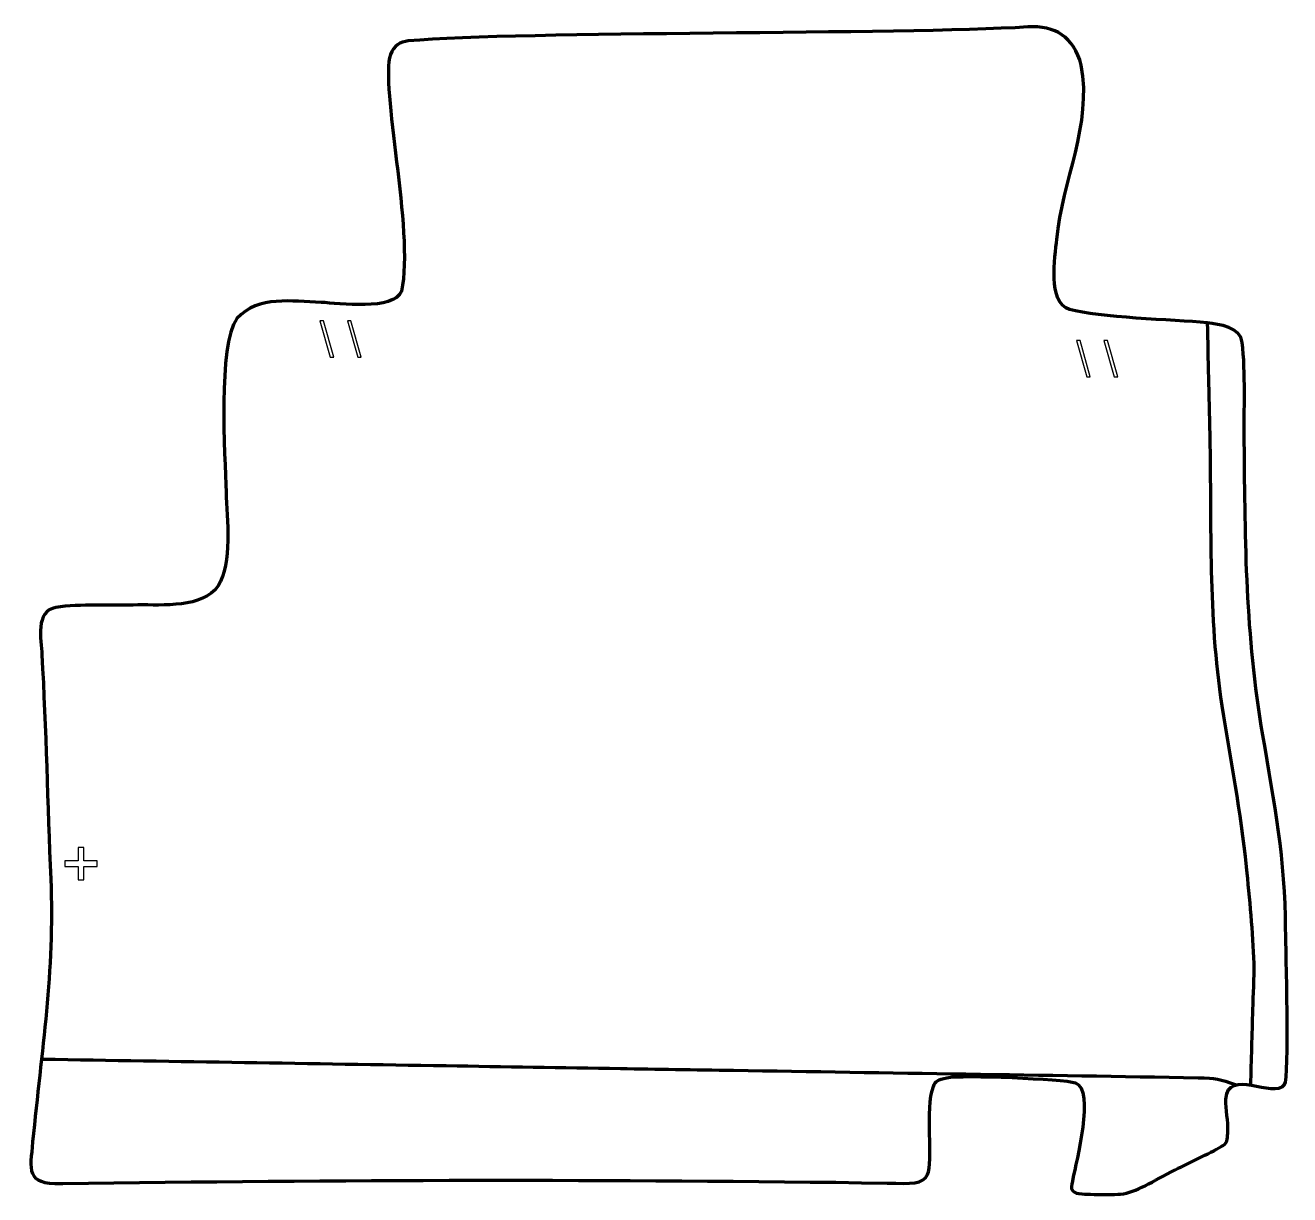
# Model space of a CAD drawing. Header units: millimetres. Extents: x -613 to 40, y 96 to 700.
import ezdxf

# ---------------------------------------------------------------- set-up
doc = ezdxf.new("R2010")
doc.units = ezdxf.units.MM
doc.header["$MEASUREMENT"] = 0
doc.layers.add('layer 2', color=7, linetype='Continuous')
doc.layers.add('layer 3', color=7, linetype='Continuous')

msp = doc.modelspace()

# ---------------------------------------------------------------- linework, layer by layer
at = {"layer": 'layer 2', "color": 142, "lineweight": 158}
for points, knots in [([(-2.843, 545.988), (-2.6301, 536.5021), (-2.4172, 527.0162), (-2.2043, 517.5303), (-2.2043, 517.5303), (-1.9801, 507.5452), (-1.756, 497.56), (-1.5319, 487.5749), (-1.5319, 487.5749), (-0.5544, 440.0844), (-2.5312, 395.6465), (4.7078, 348.2864), (4.7078, 348.2864), (9.0187, 320.083), (14.4504, 293.834), (17.2961, 265.1944), (17.2961, 265.1944), (18.8833, 249.2204), (20.5994, 231.2475), (21.1299, 215.3397), (21.1299, 215.3397), (21.3644, 208.3083), (20.7281, 198.7992), (20.5351, 191.5872), (20.5351, 191.5872), (20.1861, 178.5479), (19.8298, 165.5088), (19.4696, 152.4698)], [0, 0, 0, 0, 0.125, 0.125, 0.125, 0.125, 0.25, 0.25, 0.25, 0.25, 0.375, 0.375, 0.375, 0.375, 0.5, 0.5, 0.5, 0.5, 0.625, 0.625, 0.625, 0.625, 0.75, 0.75, 0.75, 0.75, 1, 1, 1, 1]), ([(-603.8838, 165.9505), (-534.4609, 164.8279), (-465.038, 163.7054), (-395.6151, 162.5828), (-395.6151, 162.5828), (-365.6484, 162.0983), (-335.6816, 161.6137), (-305.7149, 161.1291), (-305.7149, 161.1291), (-296.2254, 160.9757), (-286.736, 160.8222), (-277.2465, 160.6688), (-277.2465, 160.6688), (-267.2576, 160.5073), (-257.2687, 160.3458), (-247.2798, 160.1842), (-247.2798, 160.1842), (-167.3722, 158.8921), (-87.4387, 157.7503), (-7.5366, 156.3692), (-7.5366, 156.3692), (1.9139, 156.2058), (3.189, 155.6661), (12.0358, 152.6907)], [0, 0, 0, 0, 0.14285714, 0.14285714, 0.14285714, 0.14285714, 0.28571429, 0.28571429, 0.28571429, 0.28571429, 0.42857143, 0.42857143, 0.42857143, 0.42857143, 0.57142857, 0.57142857, 0.57142857, 0.57142857, 0.71428571, 0.71428571, 0.71428571, 0.71428571, 1, 1, 1, 1])]:
    msp.add_open_spline(points, degree=3, knots=knots, dxfattribs=at)
at = {"layer": 'layer 2', "color": 142}
msp.add_open_spline([(-585.4964, 258.5085), (-585.4964, 258.5085), (-585.4964, 265.423), (-585.4964, 265.423), (-585.4964, 265.423), (-585.4964, 265.423), (-592.3755, 265.423), (-592.3755, 265.423), (-592.3755, 265.423), (-592.3755, 265.423), (-592.3755, 268.3158), (-592.3755, 268.3158), (-592.3755, 268.3158), (-592.3755, 268.3158), (-585.4964, 268.3158), (-585.4964, 268.3158), (-585.4964, 268.3158), (-585.4964, 268.3158), (-585.4964, 275.1949), (-585.4964, 275.1949), (-585.4964, 275.1949), (-585.4964, 275.1949), (-582.5683, 275.1949), (-582.5683, 275.1949), (-582.5683, 275.1949), (-582.5683, 275.1949), (-582.5683, 268.3158), (-582.5683, 268.3158), (-582.5683, 268.3158), (-582.5683, 268.3158), (-575.6891, 268.3158), (-575.6891, 268.3158), (-575.6891, 268.3158), (-575.6891, 268.3158), (-575.6891, 265.423), (-575.6891, 265.423), (-575.6891, 265.423), (-575.6891, 265.423), (-582.5683, 265.423), (-582.5683, 265.423), (-582.5683, 265.423), (-582.5683, 265.423), (-582.5683, 258.5085), (-582.5683, 258.5085), (-582.5683, 258.5085), (-582.5683, 258.5085), (-585.4964, 258.5085), (-585.4964, 258.5085)], degree=3, knots=[0, 0, 0, 0, 0.07692308, 0.07692308, 0.07692308, 0.07692308, 0.15384615, 0.15384615, 0.15384615, 0.15384615, 0.23076923, 0.23076923, 0.23076923, 0.23076923, 0.30769231, 0.30769231, 0.30769231, 0.30769231, 0.38461538, 0.38461538, 0.38461538, 0.38461538, 0.46153846, 0.46153846, 0.46153846, 0.46153846, 0.53846154, 0.53846154, 0.53846154, 0.53846154, 0.61538462, 0.61538462, 0.61538462, 0.61538462, 0.69230769, 0.69230769, 0.69230769, 0.69230769, 0.76923077, 0.76923077, 0.76923077, 0.76923077, 0.84615385, 0.84615385, 0.84615385, 0.84615385, 1, 1, 1, 1], dxfattribs=at)
at = {"layer": 'layer 3', "color": 242, "lineweight": 158}
msp.add_open_spline([(-95.4884, 698.7002), (-81.2711, 699.5814), (-71.8401, 693.7248), (-67.8229, 679.0511), (-67.8229, 679.0511), (-62.099, 648.0236), (-77.5249, 619.6942), (-80.4785, 589.0476), (-80.4785, 589.0476), (-81.436, 580.0893), (-85.4008, 556.3448), (-73.8776, 552.9524), (-73.8776, 552.9524), (-58.9127, 548.5467), (-20.8085, 547.7326), (-2.843, 545.988), (-2.843, 545.988), (3.4491, 545.2635), (14.3478, 543.7481), (15.2572, 535.9257), (15.2572, 535.9257), (16.9564, 520.1142), (16.0977, 500.7863), (16.294, 484.5), (16.294, 484.5), (16.7842, 431.827), (16.9495, 385.4678), (25.8865, 333.1102), (25.8865, 333.1102), (31.915, 297.8895), (37.4612, 269.0469), (37.6064, 232.8747), (37.6064, 232.8747), (37.7508, 222.9098), (39.7273, 156.0852), (37.0861, 152.7875), (37.0861, 152.7875), (31.1326, 145.3541), (7.7978, 161.8783), (6.8254, 145.2908), (6.8254, 145.2908), (6.5087, 139.8883), (8.211, 133.888), (7.8022, 128.5611), (7.8022, 128.5611), (7.6037, 125.9737), (7.9175, 122.9758), (5.3219, 121.3738), (5.3219, 121.3738), (0.277, 118.2603), (-10.9643, 113.0272), (-19.3763, 108.8055), (-19.3763, 108.8055), (-30.9897, 102.9771), (-39.7426, 96.9804), (-47.5309, 96.3002), (-47.5309, 96.3002), (-50.7659, 96.0177), (-58.1053, 95.9734), (-63.0747, 96.1994), (-63.0747, 96.1994), (-67.0866, 96.3818), (-71.7377, 95.9554), (-72.8429, 98.9277), (-72.8429, 98.9277), (-73.1777, 99.8283), (-72.3609, 102.9687), (-72.1539, 104.1568), (-72.1539, 104.1568), (-70.5709, 112.685), (-60.7192, 150.0376), (-70.8804, 153.7755), (-70.8804, 153.7755), (-77.0677, 155.6207), (-129.6868, 158.0491), (-137.2089, 156.2991), (-137.2089, 156.2991), (-141.8573, 155.2177), (-143.0076, 154.8027), (-144.1393, 151.8827), (-144.1393, 151.8827), (-148.5458, 140.5123), (-144.0475, 112.4007), (-147.1404, 106.4185), (-147.1404, 106.4185), (-149.9505, 100.9834), (-155.1259, 101.783), (-168.0732, 101.9789), (-168.0732, 101.9789), (-308.5902, 104.1054), (-452.7402, 103.7792), (-593.4561, 101.7109), (-593.4561, 101.7109), (-593.4561, 101.7109), (-594.4337, 101.6965), (-594.4337, 101.6965), (-594.4337, 101.6965), (-612.8027, 101.4057), (-610.3066, 108.6647), (-609.0075, 123.2139), (-609.0075, 123.2139), (-604.4314, 170.1351), (-597.6682, 211.1685), (-599.6698, 258.906), (-599.6698, 258.906), (-601.2723, 297.3568), (-602.105, 336.3034), (-604.2175, 374.6525), (-604.2175, 374.6525), (-604.6471, 382.4512), (-607.7892, 397.2264), (-596.9745, 399.0874), (-596.9745, 399.0874), (-584.827, 400.9492), (-567.5709, 399.9888), (-554.6507, 400.3604), (-554.6507, 400.3604), (-542.1669, 400.5071), (-521.1664, 398.6685), (-513.266, 410.1693), (-513.266, 410.1693), (-505.9738, 421.8373), (-508.7441, 444.7702), (-509.1541, 458.6352), (-509.1541, 458.6352), (-509.7789, 477.3211), (-513.508, 534.4086), (-503.6169, 548.1606), (-503.6169, 548.1606), (-492.1762, 560.4336), (-475.4656, 556.9126), (-460.0513, 556.5417), (-460.0513, 556.5417), (-451.1066, 555.9994), (-422.6159, 552.1523), (-418.5884, 562.3203), (-418.5884, 562.3203), (-412.1817, 593.7636), (-429.9791, 668.4094), (-424.3093, 684.4875), (-424.3093, 684.4875), (-422.7521, 688.9031), (-419.2492, 691.1408), (-415.1421, 691.4988), (-415.1421, 691.4988), (-356.4665, 696.6132), (-160.8823, 694.647), (-95.4884, 698.7002)], degree=3, knots=[0, 0, 0, 0, 0.02631579, 0.02631579, 0.02631579, 0.02631579, 0.05263158, 0.05263158, 0.05263158, 0.05263158, 0.07894737, 0.07894737, 0.07894737, 0.07894737, 0.10526316, 0.10526316, 0.10526316, 0.10526316, 0.13157895, 0.13157895, 0.13157895, 0.13157895, 0.15789474, 0.15789474, 0.15789474, 0.15789474, 0.18421053, 0.18421053, 0.18421053, 0.18421053, 0.21052632, 0.21052632, 0.21052632, 0.21052632, 0.23684211, 0.23684211, 0.23684211, 0.23684211, 0.26315789, 0.26315789, 0.26315789, 0.26315789, 0.28947368, 0.28947368, 0.28947368, 0.28947368, 0.31578947, 0.31578947, 0.31578947, 0.31578947, 0.34210526, 0.34210526, 0.34210526, 0.34210526, 0.36842105, 0.36842105, 0.36842105, 0.36842105, 0.39473684, 0.39473684, 0.39473684, 0.39473684, 0.42105263, 0.42105263, 0.42105263, 0.42105263, 0.44736842, 0.44736842, 0.44736842, 0.44736842, 0.47368421, 0.47368421, 0.47368421, 0.47368421, 0.5, 0.5, 0.5, 0.5, 0.52631579, 0.52631579, 0.52631579, 0.52631579, 0.55263158, 0.55263158, 0.55263158, 0.55263158, 0.57894737, 0.57894737, 0.57894737, 0.57894737, 0.60526316, 0.60526316, 0.60526316, 0.60526316, 0.63157895, 0.63157895, 0.63157895, 0.63157895, 0.65789474, 0.65789474, 0.65789474, 0.65789474, 0.68421053, 0.68421053, 0.68421053, 0.68421053, 0.71052632, 0.71052632, 0.71052632, 0.71052632, 0.73684211, 0.73684211, 0.73684211, 0.73684211, 0.76315789, 0.76315789, 0.76315789, 0.76315789, 0.78947368, 0.78947368, 0.78947368, 0.78947368, 0.81578947, 0.81578947, 0.81578947, 0.81578947, 0.84210526, 0.84210526, 0.84210526, 0.84210526, 0.86842105, 0.86842105, 0.86842105, 0.86842105, 0.89473684, 0.89473684, 0.89473684, 0.89473684, 0.92105263, 0.92105263, 0.92105263, 0.92105263, 0.94736842, 0.94736842, 0.94736842, 0.94736842, 1, 1, 1, 1], dxfattribs=at)
at = {"layer": 'layer 3', "color": 142}
for points in [[(-455.4358, 528.2169), (-455.4358, 528.2169), (-460.7154, 547.0907), (-460.7154, 547.0907), (-460.7154, 547.0907), (-460.7154, 547.0907), (-458.9215, 547.0907), (-458.9215, 547.0907), (-458.9215, 547.0907), (-458.9215, 547.0907), (-453.642, 528.2169), (-453.642, 528.2169), (-453.642, 528.2169), (-453.642, 528.2169), (-455.4358, 528.2169), (-455.4358, 528.2169)], [(-441.2634, 528.2169), (-441.2634, 528.2169), (-446.543, 547.0907), (-446.543, 547.0907), (-446.543, 547.0907), (-446.543, 547.0907), (-444.7491, 547.0907), (-444.7491, 547.0907), (-444.7491, 547.0907), (-444.7491, 547.0907), (-439.4696, 528.2169), (-439.4696, 528.2169), (-439.4696, 528.2169), (-439.4696, 528.2169), (-441.2634, 528.2169), (-441.2634, 528.2169)], [(-65.0123, 518.0749), (-65.0123, 518.0749), (-70.2919, 536.9487), (-70.2919, 536.9487), (-70.2919, 536.9487), (-70.2919, 536.9487), (-68.498, 536.9487), (-68.498, 536.9487), (-68.498, 536.9487), (-68.498, 536.9487), (-63.2185, 518.0749), (-63.2185, 518.0749), (-63.2185, 518.0749), (-63.2185, 518.0749), (-65.0123, 518.0749), (-65.0123, 518.0749)], [(-50.8399, 518.0749), (-50.8399, 518.0749), (-56.1195, 536.9487), (-56.1195, 536.9487), (-56.1195, 536.9487), (-56.1195, 536.9487), (-54.3256, 536.9487), (-54.3256, 536.9487), (-54.3256, 536.9487), (-54.3256, 536.9487), (-49.0461, 518.0749), (-49.0461, 518.0749), (-49.0461, 518.0749), (-49.0461, 518.0749), (-50.8399, 518.0749), (-50.8399, 518.0749)]]:
    msp.add_open_spline(points, degree=3, knots=[0, 0, 0, 0, 0.2, 0.2, 0.2, 0.2, 0.4, 0.4, 0.4, 0.4, 0.6, 0.6, 0.6, 0.6, 1, 1, 1, 1], dxfattribs=at)

doc.saveas('drawing.dxf')
